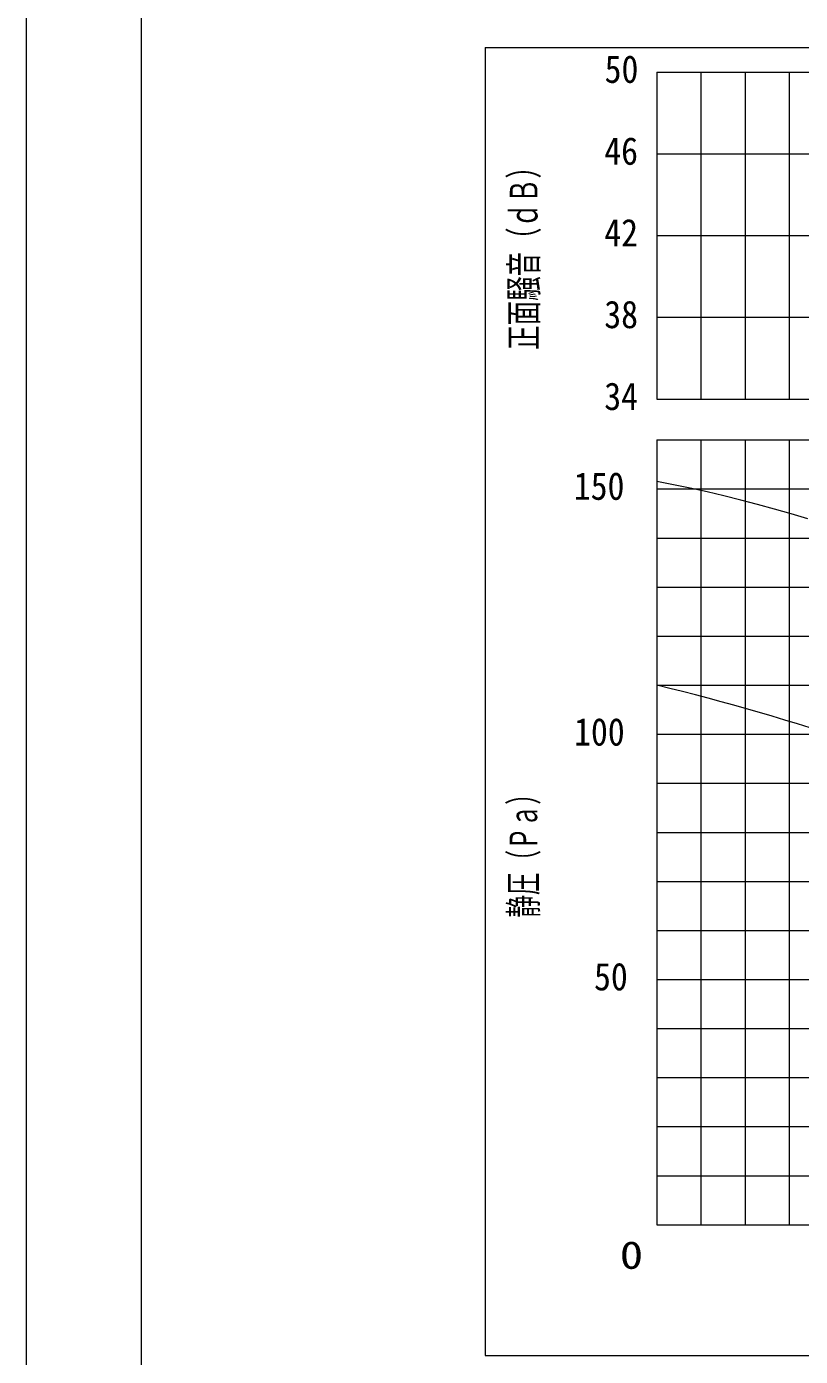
# Model space of a CAD drawing. Units: millimetres on the paper. Extents: x -305 to 305, y -152 to 152.
# Drawn here: x -301 to -233.5, y -30.2 to 85.7 of the extents above; entities that cross this region are included whole.
import ezdxf
from ezdxf.enums import TextEntityAlignment as Align

# ---------------------------------------------------------------- set-up
doc = ezdxf.new("R2010")
doc.units = ezdxf.units.MM
doc.linetypes.add('LONG_DASHED2', pattern=[13, 12, -1])
for name, color, linetype, lineweight in [('0-0_PV', 7, 'Continuous', 9), ('0-4_図面枠', 3, 'Continuous', 9), ('0-5_DEFPOINTS', 7, 'Continuous', 9)]:
    doc.layers.add(name, color=color, linetype=linetype, lineweight=lineweight)
doc.styles.add('ＭＳ ゴシック', font='')
doc.styles.get('ＭＳ ゴシック').set_extended_font_data('MS Gothic')

msp = doc.modelspace()

# ---------------------------------------------------------------- linework, layer by layer
at = {"layer": '0-0_PV'}
for p, q in [((-261.023, 83.866), (-261.023, -30.134)), ((-261.023, 83.866), (-147.023, 83.866)), ((-246.06, 81.729), (-165.263, 81.729)), ((-246.06, 81.729), (-246.06, 53.229)), ((-242.213, 81.729), (-242.213, 53.229)), ((-238.365, 81.729), (-238.365, 53.229)), ((-234.518, 81.729), (-234.518, 53.229)), ((-246.06, 74.604), (-188.348, 74.604)), ((-246.06, 67.479), (-188.348, 67.479)), ((-246.06, 60.354), (-165.263, 60.354)), ((-246.06, 53.229), (-165.263, 53.229)), ((-246.06, 49.666), (-165.263, 49.666)), ((-246.06, 49.666), (-246.06, -18.734)), ((-242.213, 49.666), (-242.213, -18.734)), ((-238.365, 49.666), (-238.365, -18.734)), ((-234.518, 49.666), (-234.518, -18.734)), ((-246.06, 45.391), (-165.263, 45.391)), ((-246.06, 41.116), (-165.263, 41.116)), ((-246.06, 36.841), (-165.263, 36.841)), ((-246.06, 32.566), (-165.263, 32.566)), ((-246.06, 28.291), (-165.263, 28.291)), ((-246.06, 24.016), (-165.263, 24.016)), ((-246.06, 19.741), (-165.263, 19.741)), ((-246.06, 15.466), (-165.263, 15.466)), ((-246.06, 11.191), (-165.263, 11.191)), ((-246.06, 6.916), (-165.263, 6.916)), ((-246.06, 2.641), (-165.263, 2.641)), ((-246.06, -1.634), (-165.263, -1.634)), ((-246.06, -5.909), (-165.263, -5.909)), ((-246.06, -10.184), (-165.263, -10.184)), ((-246.06, -14.459), (-165.263, -14.459)), ((-246.06, -18.734), (-165.263, -18.734)), ((-261.023, -30.134), (-147.023, -30.134))]:
    msp.add_line(p, q, dxfattribs=at)
msp.add_lwpolyline([(-232.886, 42.781), (-234.347, 43.224), (-235.811, 43.647), (-237.277, 44.049), (-238.744, 44.43), (-240.211, 44.79), (-241.678, 45.131), (-243.142, 45.451), (-244.603, 45.752), (-246.06, 46.033), (-246.06, 46.033)], dxfattribs=at)
at = {"layer": '0-0_PV', "linetype": 'LONG_DASHED2'}
for points in [[(-243.815, 27.735), (-244.937, 28.017), (-246.06, 28.291)], [(-232.68, 24.565), (-233.786, 24.91), (-234.894, 25.25), (-236.004, 25.583), (-237.115, 25.91), (-238.228, 26.23), (-239.342, 26.544), (-240.459, 26.852), (-241.576, 27.153), (-242.695, 27.447), (-243.815, 27.735)]]:
    msp.add_lwpolyline(points, dxfattribs=at)
at = {"layer": '0-4_図面枠'}
msp.add_lwpolyline([(-291.017, -138.498), (108.983, -138.498), (108.983, 138.502), (-291.017, 138.502)], close=True, dxfattribs=at)
at = {"layer": '0-5_DEFPOINTS'}
msp.add_line((-301.017, -148.498), (-301.017, 148.502), dxfattribs=at)

# ---------------------------------------------------------------- texts
at = {"layer": '0-0_PV', "style": 'ＭＳ ゴシック'}
for s, width, p in [('50', 0.9, (-250.613, 80.063)), ('46', 0.9, (-250.645, 72.926)), ('42', 0.9, (-250.645, 65.804)), ('38', 0.9, (-250.645, 58.683)), ('34', 0.9, (-250.645, 51.551)), ('150', 0.9, (-253.303, 43.725)), ('100', 0.9, (-253.279, 22.304)), ('50', 0.9, (-251.539, 0.975)), ('0', 1.25, (-249.296, -23.296))]:
    msp.add_text(s, height=2.405, dxfattribs=dict(at, width=width)).set_placement(p, align=Align.BOTTOM_LEFT)
for s, width, p in [('正面騒音（ｄＢ）', 0.65, (-255.747, 57.522)), ('静圧（Ｐａ）', 0.6, (-255.773, 8.028))]:
    msp.add_text(s, height=2.405, rotation=90, dxfattribs=dict(at, width=width)).set_placement(p, align=Align.BOTTOM_LEFT)

doc.saveas('drawing.dxf')
